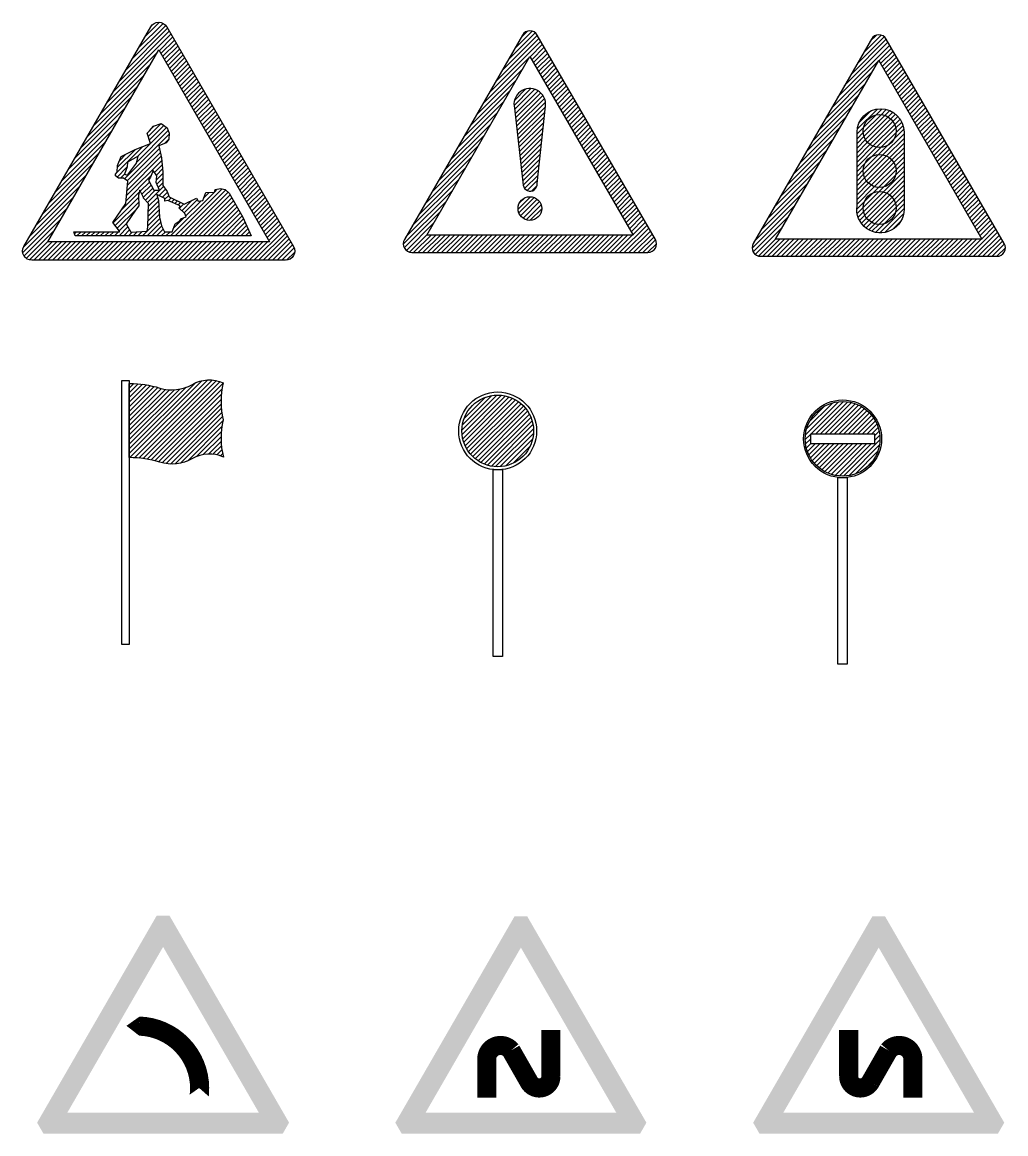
# Model space of a CAD drawing. Extents: x 1216 to 44401, y 2119 to 23617.
# Drawn here: x 7724 to 11438, y 13581 to 17780 of the extents above; entities that cross this region are included whole.
import ezdxf

# ---------------------------------------------------------------- set-up
doc = ezdxf.new("R2010")
doc.units = 0
doc.header["$LTSCALE"] = 10
doc.header["$MEASUREMENT"] = 0
doc.layers.get('0').update_dxf_attribs({"linetype": 'CONTINUOUS'})

# ---------------------------------------------------------------- blocks, each defined once
blk = doc.blocks.new('*X26')
at = {"color": 0, "linetype": 'CONTINUOUS'}
for p, q in [((-0.0831, 0.3942), (0.0358, 0.5131)), ((-0.0785, 0.4165), (0.0298, 0.5248)), ((-0.0399, 0.4904), (0.009, 0.5393)), ((-0.0356, 0.4771), (0.0195, 0.5321)), ((-0.0281, 0.5199), (-0.0168, 0.5313)), ((-0.129, 0.3306), (0.0395, 0.4991)), ((0.0223, 0.4643), (0.0373, 0.4792)), ((-0.1566, 0.3561), (-0.0596, 0.453)), ((-0.1554, 0.375), (-0.0881, 0.4422)), ((-0.1474, 0.4006), (-0.1241, 0.4239)), ((-0.1186, 0.3233), (0.0033, 0.4452)), ((-0.1178, 0.3064), (0.0064, 0.4307)), ((-0.1216, 0.2673), (0.0116, 0.4005)), ((-0.1197, 0.2869), (0.0095, 0.4161)), ((-0.0161, 0.3551), (0.0131, 0.3843)), ((-0.1574, 0.3376), (-0.12, 0.375)), ((-0.1443, 0.333), (-0.1286, 0.3487)), ((-0.1235, 0.2478), (-0.0294, 0.3418)), ((-0.0089, 0.327), (0.0156, 0.3515)), ((-0.0088, 0.3447), (0.0145, 0.3681)), ((-0.0694, 0.2841), (-0.035, 0.3186)), ((-0.0633, 0.2726), (-0.0288, 0.3071)), ((-0.0571, 0.2611), (-0.0225, 0.2957)), ((-0.0419, 0.241), (0.0187, 0.3015)), ((-0.0074, 0.3108), (0.0156, 0.3338)), ((-0.002, 0.2985), (0.0156, 0.3161)), ((-0.1718, 0.1641), (-0.0758, 0.2601)), ((-0.1416, 0.212), (-0.0733, 0.2803)), ((-0.0501, 0.2504), (-0.0128, 0.2877)), ((-0.0393, 0.2258), (-0.0039, 0.2612)), ((0.0021, 0.2673), (0.026, 0.2912)), ((0.0139, 0.2613), (0.0328, 0.2803)), ((0.0236, 0.2535), (0.0378, 0.2676)), ((0.0364, 0.2485), (0.0471, 0.2592)), ((0.0446, 0.1153), (0.2101, 0.2809)), ((0.0487, 0.2431), (0.059, 0.2534)), ((0.0623, 0.1153), (0.2397, 0.2927)), ((0.08, 0.1153), (0.2527, 0.2881)), ((0.0961, 0.2021), (0.1461, 0.2522)), ((0.0977, 0.1153), (0.2623, 0.28)), ((0.1153, 0.1153), (0.2702, 0.2702)), ((0.133, 0.1153), (0.2766, 0.2589)), ((0.1707, 0.2591), (0.1911, 0.2795)), ((0.2104, 0.2811), (0.221, 0.2917)), ((-0.1642, 0.154), (-0.0751, 0.2431)), ((-0.1565, 0.144), (-0.0862, 0.2143)), ((-0.0403, 0.1718), (0.0013, 0.2134)), ((-0.04, 0.1898), (0.0005, 0.2303)), ((-0.0397, 0.2078), (-0.0004, 0.2471)), ((0.061, 0.2377), (0.0709, 0.2477)), ((0.0733, 0.2324), (0.0828, 0.2419)), ((0.0775, 0.2189), (0.0947, 0.2362)), ((0.0868, 0.2105), (0.1266, 0.2504)), ((0.1027, 0.1911), (0.1598, 0.2482)), ((0.1507, 0.1153), (0.283, 0.2476)), ((0.1684, 0.1153), (0.2894, 0.2363)), ((0.1861, 0.1153), (0.2958, 0.2251)), ((0.2037, 0.1153), (0.3022, 0.2138)), ((-0.0614, 0.1153), (0.004, 0.1807)), ((-0.0406, 0.1538), (0.0022, 0.1966)), ((0.0561, 0.1444), (0.0966, 0.185)), ((0.2214, 0.1153), (0.3086, 0.2025)), ((0.2391, 0.1153), (0.315, 0.1912)), ((0.2568, 0.1153), (0.3208, 0.1794)), ((-0.3184, 0.1235), (-0.3107, 0.1312)), ((-0.3089, 0.1153), (-0.293, 0.1312)), ((-0.2912, 0.1153), (-0.2754, 0.1312)), ((-0.2736, 0.1153), (-0.2577, 0.1312)), ((-0.2559, 0.1153), (-0.24, 0.1312)), ((-0.2382, 0.1153), (-0.2223, 0.1312)), ((-0.2205, 0.1153), (-0.2047, 0.1312)), ((-0.2029, 0.1153), (-0.187, 0.1312)), ((-0.1852, 0.1153), (-0.1693, 0.1312)), ((-0.1675, 0.1153), (-0.1516, 0.1312)), ((-0.1498, 0.1153), (-0.1162, 0.1489)), ((-0.1489, 0.1339), (-0.1226, 0.1603)), ((-0.1321, 0.1153), (-0.1099, 0.1376)), ((-0.1145, 0.1153), (-0.1005, 0.1293)), ((-0.0968, 0.1153), (-0.0814, 0.1307)), ((-0.0791, 0.1153), (-0.0623, 0.1321)), ((-0.0438, 0.1153), (0.0075, 0.1666)), ((-0.0261, 0.1153), (0.0113, 0.1528)), ((-0.0084, 0.1153), (0.0172, 0.1409)), ((0.0093, 0.1153), (0.0251, 0.1312)), ((0.027, 0.1153), (0.0428, 0.1312)), ((0.2744, 0.1153), (0.3262, 0.1671)), ((0.2921, 0.1153), (0.3316, 0.1548)), ((0.3098, 0.1153), (0.3369, 0.1425)), ((0.3275, 0.1153), (0.3423, 0.1302)), ((0.3452, 0.1153), (0.3476, 0.1178))]:
    blk.add_line(p, q, dxfattribs=at)
blk = doc.blocks.new('*X27')
at = {"color": 0}
for p, q in [((-0.1484, 0.7001), (0.0398, 0.8883)), ((-0.1243, 0.7419), (0.0333, 0.8995)), ((-0.1001, 0.7838), (0.0264, 0.9103)), ((-0.076, 0.8256), (0.0166, 0.9182)), ((-0.0518, 0.8674), (0.003, 0.9223)), ((-0.1726, 0.6583), (0.0462, 0.8771)), ((0.0018, 0.815), (0.0527, 0.8659)), ((0.0083, 0.8038), (0.0592, 0.8547)), ((0.0148, 0.7926), (0.0657, 0.8435)), ((-0.1967, 0.6165), (-0.0068, 0.8064)), ((0.0212, 0.7814), (0.0721, 0.8323)), ((0.0277, 0.7702), (0.0786, 0.8211)), ((0.0342, 0.7589), (0.0851, 0.8098)), ((0.0406, 0.7477), (0.0915, 0.7986)), ((-0.2209, 0.5746), (-0.0309, 0.7646)), ((0.0471, 0.7365), (0.098, 0.7874)), ((0.0536, 0.7253), (0.1045, 0.7762)), ((0.06, 0.7141), (0.1109, 0.765)), ((-0.245, 0.5328), (-0.0551, 0.7228)), ((0.0665, 0.7029), (0.1174, 0.7538)), ((0.073, 0.6917), (0.1239, 0.7426)), ((0.0795, 0.6805), (0.1304, 0.7314)), ((0.0859, 0.6693), (0.1368, 0.7202)), ((-0.2692, 0.491), (-0.0792, 0.6809)), ((0.0924, 0.6581), (0.1433, 0.709)), ((0.0989, 0.6469), (0.1498, 0.6978)), ((0.1053, 0.6357), (0.1562, 0.6866)), ((0.1118, 0.6245), (0.1627, 0.6754)), ((-0.2933, 0.4492), (-0.1034, 0.6391)), ((0.1183, 0.6133), (0.1692, 0.6642)), ((0.1248, 0.602), (0.1756, 0.6529)), ((0.1312, 0.5908), (0.1821, 0.6417)), ((0.1377, 0.5796), (0.1886, 0.6305)), ((-0.3175, 0.4073), (-0.1275, 0.5973)), ((0.1442, 0.5684), (0.1951, 0.6193)), ((0.1506, 0.5572), (0.2015, 0.6081)), ((0.1571, 0.546), (0.208, 0.5969)), ((-0.3416, 0.3655), (-0.1517, 0.5555)), ((0.1636, 0.5348), (0.2145, 0.5857)), ((0.17, 0.5236), (0.2209, 0.5745)), ((0.1765, 0.5124), (0.2274, 0.5633)), ((0.183, 0.5012), (0.2339, 0.5521)), ((-0.3658, 0.3237), (-0.1758, 0.5136)), ((0.1895, 0.49), (0.2404, 0.5409)), ((0.1959, 0.4788), (0.2468, 0.5297)), ((0.2024, 0.4676), (0.2533, 0.5185)), ((0.2089, 0.4564), (0.2598, 0.5073)), ((-0.3899, 0.2819), (-0.1999, 0.4718)), ((0.2153, 0.4451), (0.2662, 0.496)), ((0.2218, 0.4339), (0.2727, 0.4848)), ((0.2283, 0.4227), (0.2792, 0.4736)), ((0.2347, 0.4115), (0.2856, 0.4624)), ((-0.414, 0.24), (-0.2241, 0.43)), ((0.2412, 0.4003), (0.2921, 0.4512)), ((0.2477, 0.3891), (0.2986, 0.44)), ((0.2542, 0.3779), (0.3051, 0.4288)), ((-0.4382, 0.1982), (-0.2482, 0.3882)), ((0.2606, 0.3667), (0.3115, 0.4176)), ((0.2671, 0.3555), (0.318, 0.4064)), ((0.2736, 0.3443), (0.3245, 0.3952)), ((0.28, 0.3331), (0.3309, 0.384)), ((-0.4623, 0.1564), (-0.2724, 0.3463)), ((0.2865, 0.3219), (0.3374, 0.3728)), ((0.293, 0.3107), (0.3439, 0.3616)), ((0.2995, 0.2995), (0.3504, 0.3504)), ((0.3059, 0.2882), (0.3568, 0.3391)), ((-0.4865, 0.1145), (-0.2965, 0.3045)), ((0.3124, 0.277), (0.3633, 0.3279)), ((0.3189, 0.2658), (0.3698, 0.3167)), ((0.3253, 0.2546), (0.3762, 0.3055)), ((0.3318, 0.2434), (0.3827, 0.2943)), ((-0.5104, 0.073), (-0.3207, 0.2627)), ((0.3383, 0.2322), (0.3892, 0.2831)), ((0.3447, 0.221), (0.3956, 0.2719)), ((0.3512, 0.2098), (0.4021, 0.2607)), ((-0.5133, 0.0523), (-0.3448, 0.2208)), ((0.3577, 0.1986), (0.4086, 0.2495)), ((0.3642, 0.1874), (0.4151, 0.2383)), ((0.3706, 0.1762), (0.4215, 0.2271)), ((0.3771, 0.165), (0.428, 0.2159)), ((-0.5085, 0.0395), (-0.369, 0.179)), ((0.3836, 0.1538), (0.4345, 0.2047)), ((0.39, 0.1426), (0.4409, 0.1935)), ((0.3965, 0.1313), (0.4474, 0.1822)), ((0.403, 0.1201), (0.4539, 0.171)), ((-0.5001, 0.0303), (-0.3931, 0.1372)), ((0.3591, 0.0232), (0.4733, 0.1374)), ((0.3767, 0.0232), (0.4798, 0.1262)), ((0.4095, 0.1089), (0.4603, 0.1598)), ((0.4159, 0.0977), (0.4668, 0.1486)), ((-0.4882, 0.0244), (-0.4173, 0.0954)), ((-0.4718, 0.0232), (-0.4023, 0.0927)), ((-0.4541, 0.0232), (-0.3846, 0.0927)), ((-0.4364, 0.0232), (-0.3669, 0.0927)), ((-0.4188, 0.0232), (-0.3492, 0.0927)), ((-0.4011, 0.0232), (-0.3316, 0.0927)), ((-0.3834, 0.0232), (-0.3139, 0.0927)), ((-0.3657, 0.0232), (-0.2962, 0.0927)), ((-0.3481, 0.0232), (-0.2785, 0.0927)), ((-0.3304, 0.0232), (-0.2609, 0.0927)), ((-0.3127, 0.0232), (-0.2432, 0.0927)), ((-0.295, 0.0232), (-0.2255, 0.0927)), ((-0.2773, 0.0232), (-0.2078, 0.0927)), ((-0.2597, 0.0232), (-0.1901, 0.0927)), ((-0.242, 0.0232), (-0.1725, 0.0927)), ((-0.2243, 0.0232), (-0.1548, 0.0927)), ((-0.2066, 0.0232), (-0.1371, 0.0927)), ((-0.189, 0.0232), (-0.1194, 0.0927)), ((-0.1713, 0.0232), (-0.1018, 0.0927)), ((-0.1536, 0.0232), (-0.0841, 0.0927)), ((-0.1359, 0.0232), (-0.0664, 0.0927)), ((-0.1182, 0.0232), (-0.0487, 0.0927)), ((-0.1006, 0.0232), (-0.031, 0.0927)), ((-0.0829, 0.0232), (-0.0134, 0.0927)), ((-0.0652, 0.0232), (0.0043, 0.0927)), ((-0.0475, 0.0232), (0.022, 0.0927)), ((-0.0299, 0.0232), (0.0397, 0.0927)), ((-0.0122, 0.0232), (0.0573, 0.0927)), ((0.0055, 0.0232), (0.075, 0.0927)), ((0.0232, 0.0232), (0.0927, 0.0927)), ((0.0409, 0.0232), (0.1104, 0.0927)), ((0.0585, 0.0232), (0.1281, 0.0927)), ((0.0762, 0.0232), (0.1457, 0.0927)), ((0.0939, 0.0232), (0.1634, 0.0927)), ((0.1116, 0.0232), (0.1811, 0.0927)), ((0.1292, 0.0232), (0.1988, 0.0927)), ((0.1469, 0.0232), (0.2164, 0.0927)), ((0.1646, 0.0232), (0.2341, 0.0927)), ((0.1823, 0.0232), (0.2518, 0.0927)), ((0.2, 0.0232), (0.2695, 0.0927)), ((0.2176, 0.0232), (0.2872, 0.0927)), ((0.2353, 0.0232), (0.3048, 0.0927)), ((0.253, 0.0232), (0.3225, 0.0927)), ((0.2707, 0.0232), (0.3402, 0.0927)), ((0.2883, 0.0232), (0.3579, 0.0927)), ((0.306, 0.0232), (0.3755, 0.0927)), ((0.3237, 0.0232), (0.3932, 0.0927)), ((0.3414, 0.0232), (0.4109, 0.0927)), ((0.3944, 0.0232), (0.4862, 0.115)), ((0.4121, 0.0232), (0.4927, 0.1038)), ((0.4298, 0.0232), (0.4992, 0.0926)), ((0.4474, 0.0232), (0.5056, 0.0814)), ((0.4651, 0.0232), (0.5117, 0.0698)), ((0.483, 0.0234), (0.5136, 0.0539))]:
    blk.add_line(p, q, dxfattribs=at)
blk = doc.blocks.new('21')
at = {"color": 1}
blk.add_lwpolyline([(111.0394, 198.7532), (111.5184, 199.5829, -0.57735), (111.5786, 199.5829), (112.0577, 198.7532, -0.57735), (112.0276, 198.701), (111.0695, 198.701, -0.57735)], format="xyb", close=True, dxfattribs=at)
blk.add_lwpolyline([(111.1297, 198.7705), (111.5485, 199.496), (111.9673, 198.7705)], close=True, dxfattribs=at)
at = {"color": 7, "linetype": 'CONTINUOUS'}
for points in [[(111.5172, 199.1416), (111.5046, 199.1809), (111.5142, 199.19), (111.5287, 199.2081), (111.5577, 199.2172), (111.5577, 199.2172), (111.5802, 199.2013), (111.5802, 199.2013), (111.5883, 199.1809), (111.5866, 199.1582), (111.577, 199.1446), (111.5496, 199.1333), (111.5593, 199.088), (111.5641, 199.0335), (111.5641, 198.9836), (111.5802, 198.961), (111.5883, 198.9406), (111.6446, 198.9134), (111.6913, 198.936), (111.6977, 198.9247), (111.7154, 198.927), (111.7267, 198.9564), (111.7588, 198.9587), (111.7621, 198.9678), (111.7814, 198.9723), (111.7991, 198.9678), (111.8152, 198.9542), (111.8667, 198.8635), (111.8667, 198.8635), (111.8972, 198.7932), (111.2326, 198.7932), (111.2326, 198.7932), (111.2278, 198.809), (111.4, 198.809), (111.4, 198.8113), (111.3758, 198.8431), (111.4241, 198.9156), (111.4322, 198.9995), (111.4161, 199.0109), (111.3968, 199.0109), (111.3855, 199.0199), (111.3855, 199.0267), (111.3919, 199.0335), (111.3935, 199.0585), (111.4064, 199.0925), (111.4595, 199.1197)], [(111.4708, 199.0948), (111.4305, 199.0721), (111.4289, 199.0539), (111.4289, 199.0539), (111.4193, 199.0267), (111.4305, 199.0222), (111.4643, 199.0675)], [(111.5271, 199.0403), (111.5174, 199.0154), (111.5094, 199.0041), (111.5303, 198.9655), (111.5512, 198.9655), (111.5384, 198.995), (111.5416, 199.0199)], [(111.4772, 198.9655), (111.4724, 198.9474), (111.474, 198.9065), (111.4611, 198.8907), (111.4257, 198.8385), (111.4434, 198.8068), (111.5046, 198.8113), (111.5078, 198.8272), (111.5094, 198.9156), (111.4917, 198.936), (111.4917, 198.9383)], [(111.5416, 198.9496), (111.548, 198.927), (111.5512, 198.8635), (111.5593, 198.8317), (111.5706, 198.809), (111.5995, 198.809), (111.6108, 198.8385), (111.6285, 198.8499), (111.6349, 198.8589), (111.6526, 198.8657), (111.6478, 198.8771), (111.6253, 198.8975), (111.6301, 198.9065), (111.5834, 198.927), (111.5722, 198.9247), (111.5722, 198.9338), (111.5641, 198.9383)]]:
    blk.add_lwpolyline(points, close=True, dxfattribs=at)
at = {"color": 1}
blk.add_blockref('*X27', (111.5485, 198.6778), dxfattribs=at)
at = {"color": 7, "linetype": 'CONTINUOUS'}
blk.add_blockref('*X26', (111.5485, 198.6778), dxfattribs=at)
blk = doc.blocks.new('*X28')
at = {"color": 0, "linetype": 'CONTINUOUS'}
for p, q in [((-0.1059, 0.7073), (0.0284, 0.8416)), ((-0.0818, 0.7491), (0.0204, 0.8512)), ((-0.0576, 0.7909), (0.0087, 0.8572)), ((-0.0335, 0.8327), (-0.0091, 0.8571)), ((-0.1542, 0.6236), (0.0413, 0.8191)), ((-0.1301, 0.6654), (0.0348, 0.8303)), ((0.0004, 0.7606), (0.0478, 0.8079)), ((-0.1784, 0.5818), (-0.0016, 0.7585)), ((0.0069, 0.7494), (0.0543, 0.7967)), ((0.0134, 0.7382), (0.0607, 0.7855)), ((0.0198, 0.7269), (0.0672, 0.7743)), ((0.0263, 0.7157), (0.0737, 0.7631)), ((-0.2025, 0.54), (-0.0257, 0.7167)), ((0.0328, 0.7045), (0.0801, 0.7519)), ((0.0393, 0.6933), (0.0866, 0.7407)), ((0.0457, 0.6821), (0.0931, 0.7295)), ((0.0522, 0.6709), (0.0996, 0.7183)), ((-0.2267, 0.4981), (-0.0499, 0.6749)), ((0.0587, 0.6597), (0.106, 0.7071)), ((0.0651, 0.6485), (0.1125, 0.6959)), ((0.0716, 0.6373), (0.119, 0.6847)), ((0.0781, 0.6261), (0.1254, 0.6734)), ((-0.2508, 0.4563), (-0.074, 0.6331)), ((0.0845, 0.6149), (0.1319, 0.6622)), ((0.091, 0.6037), (0.1384, 0.651)), ((0.0975, 0.5925), (0.1448, 0.6398)), ((-0.2749, 0.4145), (-0.0982, 0.5912)), ((0.104, 0.5813), (0.1513, 0.6286)), ((0.1104, 0.57), (0.1578, 0.6174)), ((0.1169, 0.5588), (0.1643, 0.6062)), ((0.1234, 0.5476), (0.1707, 0.595)), ((-0.2991, 0.3727), (-0.1223, 0.5494)), ((0.1298, 0.5364), (0.1772, 0.5838)), ((0.1363, 0.5252), (0.1837, 0.5726)), ((0.1428, 0.514), (0.1901, 0.5614)), ((0.1492, 0.5028), (0.1966, 0.5502)), ((-0.3232, 0.3308), (-0.1465, 0.5076)), ((0.1557, 0.4916), (0.2031, 0.539)), ((0.1622, 0.4804), (0.2096, 0.5278)), ((0.1687, 0.4692), (0.216, 0.5165)), ((0.1751, 0.458), (0.2225, 0.5053)), ((-0.3474, 0.289), (-0.1706, 0.4658)), ((0.1816, 0.4468), (0.229, 0.4941)), ((0.1881, 0.4356), (0.2354, 0.4829)), ((0.1945, 0.4244), (0.2419, 0.4717)), ((-0.3715, 0.2472), (-0.1948, 0.4239)), ((0.201, 0.4131), (0.2484, 0.4605)), ((0.2075, 0.4019), (0.2548, 0.4493)), ((0.214, 0.3907), (0.2613, 0.4381)), ((0.2204, 0.3795), (0.2678, 0.4269)), ((-0.3957, 0.2054), (-0.2189, 0.3821)), ((0.2269, 0.3683), (0.2743, 0.4157)), ((0.2334, 0.3571), (0.2807, 0.4045)), ((0.2398, 0.3459), (0.2872, 0.3933)), ((0.2463, 0.3347), (0.2937, 0.3821)), ((-0.4198, 0.1635), (-0.2431, 0.3403)), ((0.2528, 0.3235), (0.3001, 0.3708)), ((0.2592, 0.3123), (0.3066, 0.3596)), ((0.2657, 0.3011), (0.3131, 0.3484)), ((0.2722, 0.2899), (0.3196, 0.3372)), ((-0.444, 0.1217), (-0.2672, 0.2985)), ((0.2787, 0.2787), (0.326, 0.326)), ((0.2851, 0.2675), (0.3325, 0.3148)), ((0.2916, 0.2562), (0.339, 0.3036)), ((-0.4681, 0.0799), (-0.2914, 0.2566)), ((0.2981, 0.245), (0.3454, 0.2924)), ((0.3045, 0.2338), (0.3519, 0.2812)), ((0.311, 0.2226), (0.3584, 0.27)), ((0.3175, 0.2114), (0.3648, 0.2588)), ((-0.4781, 0.0522), (-0.3155, 0.2148)), ((0.324, 0.2002), (0.3713, 0.2476)), ((0.3304, 0.189), (0.3778, 0.2364)), ((0.3369, 0.1778), (0.3843, 0.2252)), ((0.3434, 0.1666), (0.3907, 0.2139)), ((-0.4743, 0.0384), (-0.3397, 0.173)), ((0.3498, 0.1554), (0.3972, 0.2027)), ((0.3563, 0.1442), (0.4037, 0.1915)), ((0.3628, 0.133), (0.4101, 0.1803)), ((0.3692, 0.1218), (0.4166, 0.1691)), ((-0.4662, 0.0288), (-0.3638, 0.1312)), ((0.3757, 0.1106), (0.4231, 0.1579)), ((0.3822, 0.0993), (0.4295, 0.1467)), ((0.3887, 0.0881), (0.436, 0.1355)), ((-0.4546, 0.0227), (-0.388, 0.0893)), ((-0.4381, 0.0216), (-0.3734, 0.0863)), ((-0.4204, 0.0216), (-0.3557, 0.0863)), ((-0.4027, 0.0216), (-0.338, 0.0863)), ((-0.385, 0.0216), (-0.3203, 0.0863)), ((-0.3673, 0.0216), (-0.3026, 0.0863)), ((-0.3497, 0.0216), (-0.285, 0.0863)), ((-0.332, 0.0216), (-0.2673, 0.0863)), ((-0.3143, 0.0216), (-0.2496, 0.0863)), ((-0.2966, 0.0216), (-0.2319, 0.0863)), ((-0.279, 0.0216), (-0.2143, 0.0863)), ((-0.2613, 0.0216), (-0.1966, 0.0863)), ((-0.2436, 0.0216), (-0.1789, 0.0863)), ((-0.2259, 0.0216), (-0.1612, 0.0863)), ((-0.2082, 0.0216), (-0.1435, 0.0863)), ((-0.1906, 0.0216), (-0.1259, 0.0863)), ((-0.1729, 0.0216), (-0.1082, 0.0863)), ((-0.1552, 0.0216), (-0.0905, 0.0863)), ((-0.1375, 0.0216), (-0.0728, 0.0863)), ((-0.1199, 0.0216), (-0.0552, 0.0863)), ((-0.1022, 0.0216), (-0.0375, 0.0863)), ((-0.0845, 0.0216), (-0.0198, 0.0863)), ((-0.0668, 0.0216), (-0.0021, 0.0863)), ((-0.0491, 0.0216), (0.0156, 0.0863)), ((-0.0315, 0.0216), (0.0332, 0.0863)), ((-0.0138, 0.0216), (0.0509, 0.0863)), ((0.0039, 0.0216), (0.0686, 0.0863)), ((0.0216, 0.0216), (0.0863, 0.0863)), ((0.0392, 0.0216), (0.1039, 0.0863)), ((0.0569, 0.0216), (0.1216, 0.0863)), ((0.0746, 0.0216), (0.1393, 0.0863)), ((0.0923, 0.0216), (0.157, 0.0863)), ((0.11, 0.0216), (0.1747, 0.0863)), ((0.1276, 0.0216), (0.1923, 0.0863)), ((0.1453, 0.0216), (0.21, 0.0863)), ((0.163, 0.0216), (0.2277, 0.0863)), ((0.1807, 0.0216), (0.2454, 0.0863)), ((0.1983, 0.0216), (0.263, 0.0863)), ((0.216, 0.0216), (0.2807, 0.0863)), ((0.2337, 0.0216), (0.2984, 0.0863)), ((0.2514, 0.0216), (0.3161, 0.0863)), ((0.2691, 0.0216), (0.3338, 0.0863)), ((0.2867, 0.0216), (0.3514, 0.0863)), ((0.3044, 0.0216), (0.3691, 0.0863)), ((0.3221, 0.0216), (0.3868, 0.0863)), ((0.3398, 0.0216), (0.4425, 0.1243)), ((0.3574, 0.0216), (0.449, 0.1131)), ((0.3751, 0.0216), (0.4554, 0.1019)), ((0.3928, 0.0216), (0.4619, 0.0907)), ((0.4105, 0.0216), (0.4684, 0.0795)), ((0.4282, 0.0216), (0.4748, 0.0682)), ((0.4458, 0.0216), (0.4782, 0.0539))]:
    blk.add_line(p, q, dxfattribs=at)
blk = doc.blocks.new('*X29')
at = {"color": 0, "linetype": 'CONTINUOUS'}
for p, q in [((-0.06, 0.5764), (0.0041, 0.6405)), ((-0.0582, 0.5958), (-0.0154, 0.6387)), ((-0.0577, 0.561), (0.0188, 0.6375)), ((-0.0559, 0.5451), (0.0308, 0.6319)), ((-0.0541, 0.5293), (0.0408, 0.6242)), ((-0.0523, 0.5134), (0.049, 0.6147)), ((-0.0504, 0.4976), (0.0552, 0.6032)), ((-0.0486, 0.4817), (0.0589, 0.5892)), ((-0.0468, 0.4658), (0.0589, 0.5715)), ((-0.045, 0.45), (0.0567, 0.5517)), ((-0.0432, 0.4341), (0.0545, 0.5318)), ((-0.0413, 0.4183), (0.0523, 0.512)), ((-0.0395, 0.4024), (0.0502, 0.4921)), ((-0.0377, 0.3866), (0.048, 0.4722)), ((-0.0359, 0.3707), (0.0458, 0.4524)), ((-0.0341, 0.3548), (0.0436, 0.4325)), ((-0.0322, 0.339), (0.0415, 0.4127)), ((-0.0304, 0.3231), (0.0393, 0.3928)), ((-0.0286, 0.3073), (0.0371, 0.373)), ((-0.0268, 0.2914), (0.0349, 0.3531)), ((-0.025, 0.2756), (0.0327, 0.3333)), ((-0.0198, 0.263), (0.0306, 0.3134)), ((-0.01, 0.2552), (0.0284, 0.2936)), ((0.0056, 0.2531), (0.0269, 0.2744))]:
    blk.add_line(p, q, dxfattribs=at)
blk = doc.blocks.new('*X30')
at = {"color": 0, "linetype": 'CONTINUOUS'}
for p, q in [((-0.0446, 0.1852), (0.002, 0.2318)), ((-0.0415, 0.1706), (0.0165, 0.2286)), ((-0.0395, 0.208), (-0.0208, 0.2267)), ((-0.035, 0.1594), (0.0277, 0.2222)), ((-0.0259, 0.1508), (0.0363, 0.2131)), ((-0.0143, 0.1448), (0.0423, 0.2014)), ((0.0011, 0.1425), (0.0446, 0.1861))]:
    blk.add_line(p, q, dxfattribs=at)
blk = doc.blocks.new('22')
at = {"color": 1, "linetype": 'CONTINUOUS'}
blk.add_lwpolyline([(112.5044, 198.7309), (113.3962, 198.7309, 0.57735), (113.4242, 198.7793), (112.9782, 199.5517, 0.57735), (112.9224, 199.5517), (112.4764, 198.7793, 0.57735)], format="xyb", close=True, dxfattribs=at)
blk.add_lwpolyline([(112.9503, 199.4707), (113.34, 198.7956), (112.5606, 198.7956)], close=True, dxfattribs=at)
at = {"linetype": 'CONTINUOUS'}
blk.add_lwpolyline([(112.9774, 198.9914), (113.0095, 199.2836, 1.198044), (112.892, 199.2753), (112.9253, 198.9853, 1.001834), (112.9774, 198.9914, -2.862588)], format="xyb", dxfattribs=at)
blk.add_circle((112.9503, 198.8965), 0.0447, dxfattribs=at)
at = {"color": 1, "linetype": 'CONTINUOUS'}
blk.add_blockref('*X28', (112.9503, 198.7094), dxfattribs=at)
at = {"linetype": 'CONTINUOUS'}
for name in ['*X29', '*X30']:
    blk.add_blockref(name, (112.9503, 198.7094), dxfattribs=at)
blk = doc.blocks.new('*X31')
at = {"color": 0, "linetype": 'CONTINUOUS'}
for p, q in [((-0.0812, 0.5022), (-0.0053, 0.578)), ((-0.0739, 0.5272), (-0.0303, 0.5707)), ((-0.0105, 0.5552), (0.013, 0.5787)), ((0.0086, 0.5566), (0.0283, 0.5763)), ((0.0232, 0.5535), (0.0415, 0.5719)), ((0.0353, 0.548), (0.0532, 0.5659)), ((0.0455, 0.5404), (0.0635, 0.5585)), ((0.0538, 0.5311), (0.0726, 0.5499)), ((-0.082, 0.4837), (-0.0574, 0.5083)), ((0.0603, 0.5199), (0.0804, 0.54)), ((0.0645, 0.5065), (0.0868, 0.5288)), ((0.0655, 0.4898), (0.0918, 0.5161)), ((-0.082, 0.466), (-0.0587, 0.4893)), ((-0.082, 0.4483), (-0.0557, 0.4746)), ((-0.082, 0.4306), (-0.0501, 0.4625)), ((0.016, 0.405), (0.0957, 0.4847)), ((0.0294, 0.4006), (0.0957, 0.467)), ((0.0582, 0.4648), (0.095, 0.5016)), ((-0.082, 0.413), (-0.0426, 0.4524)), ((-0.082, 0.3953), (-0.0333, 0.444)), ((-0.082, 0.3776), (-0.0221, 0.4376)), ((-0.082, 0.3599), (-0.0086, 0.4333)), ((-0.0247, 0.3996), (0.0081, 0.4323)), ((-0.0004, 0.4061), (0.0331, 0.4397)), ((0.0405, 0.394), (0.0957, 0.4493)), ((0.0497, 0.3856), (0.0957, 0.4316)), ((0.0572, 0.3754), (0.0957, 0.4139)), ((0.0627, 0.3632), (0.0957, 0.3963)), ((0.0655, 0.3484), (0.0957, 0.3786)), ((-0.082, 0.3423), (-0.0523, 0.372)), ((-0.082, 0.3246), (-0.0588, 0.3478)), ((0.0175, 0.265), (0.0957, 0.3432)), ((0.0639, 0.3291), (0.0957, 0.3609)), ((-0.082, 0.3069), (-0.0576, 0.3313)), ((-0.082, 0.2892), (-0.0533, 0.318)), ((-0.082, 0.2715), (-0.0467, 0.3069)), ((-0.082, 0.2539), (-0.0383, 0.2976)), ((0.0306, 0.2604), (0.0957, 0.3256)), ((0.0415, 0.2536), (0.0957, 0.3079)), ((-0.082, 0.2362), (-0.0281, 0.2901)), ((-0.082, 0.2185), (-0.0159, 0.2847)), ((-0.0214, 0.2615), (-0.0011, 0.2818)), ((0.0014, 0.2666), (0.0182, 0.2834)), ((0.0506, 0.245), (0.0957, 0.2902)), ((0.0578, 0.2346), (0.0957, 0.2725)), ((0.0631, 0.2222), (0.0957, 0.2548)), ((-0.083, 0.1999), (-0.0538, 0.229)), ((0.0633, 0.187), (0.0957, 0.2195)), ((0.0656, 0.2071), (0.0957, 0.2372)), ((-0.0816, 0.1836), (-0.0589, 0.2063)), ((-0.0779, 0.1696), (-0.0573, 0.1902)), ((-0.0724, 0.1574), (-0.0527, 0.1771)), ((0.0041, 0.1101), (0.0957, 0.2018)), ((0.0233, 0.1117), (0.0941, 0.1825)), ((-0.0656, 0.1465), (-0.0459, 0.1662)), ((-0.0575, 0.137), (-0.0373, 0.1571)), ((-0.0481, 0.1287), (-0.0269, 0.1498)), ((-0.0375, 0.1216), (-0.0145, 0.1446)), ((-0.0255, 0.116), (0.0006, 0.142)), ((-0.0118, 0.112), (0.0207, 0.1444)), ((0.0518, 0.1225), (0.0833, 0.1541))]:
    blk.add_line(p, q, dxfattribs=at)
blk = doc.blocks.new('*X32')
at = {"color": 0, "linetype": 'CONTINUOUS'}
for p, q in [((-0.0587, 0.4893), (0.0086, 0.5566)), ((-0.0574, 0.5083), (-0.0105, 0.5552)), ((-0.0557, 0.4746), (0.0232, 0.5535)), ((-0.0501, 0.4625), (0.0353, 0.548)), ((-0.0426, 0.4524), (0.0455, 0.5404)), ((-0.0333, 0.444), (0.0538, 0.5311)), ((-0.0221, 0.4376), (0.0603, 0.5199)), ((-0.0086, 0.4333), (0.0645, 0.5065)), ((0.0081, 0.4323), (0.0655, 0.4898)), ((0.0331, 0.4397), (0.0582, 0.4648))]:
    blk.add_line(p, q, dxfattribs=at)
blk = doc.blocks.new('*X33')
at = {"color": 0, "linetype": 'CONTINUOUS'}
for p, q in [((-0.0588, 0.3478), (-0.0004, 0.4061)), ((-0.0576, 0.3313), (0.016, 0.405)), ((-0.0533, 0.318), (0.0294, 0.4006)), ((-0.0523, 0.372), (-0.0247, 0.3996)), ((-0.0467, 0.3069), (0.0405, 0.394)), ((-0.0383, 0.2976), (0.0497, 0.3856)), ((-0.0281, 0.2901), (0.0572, 0.3754)), ((-0.0159, 0.2847), (0.0627, 0.3632)), ((-0.0011, 0.2818), (0.0655, 0.3484)), ((0.0182, 0.2834), (0.0639, 0.3291))]:
    blk.add_line(p, q, dxfattribs=at)
blk = doc.blocks.new('*X34')
at = {"color": 0, "linetype": 'CONTINUOUS'}
for p, q in [((-0.0589, 0.2063), (0.0014, 0.2666)), ((-0.0573, 0.1902), (0.0175, 0.265)), ((-0.0538, 0.229), (-0.0214, 0.2615)), ((-0.0527, 0.1771), (0.0306, 0.2604)), ((-0.0459, 0.1662), (0.0415, 0.2536)), ((-0.0373, 0.1571), (0.0506, 0.245)), ((-0.0269, 0.1498), (0.0578, 0.2346)), ((-0.0145, 0.1446), (0.0631, 0.2222)), ((0.0006, 0.142), (0.0656, 0.2071)), ((0.0207, 0.1444), (0.0633, 0.187))]:
    blk.add_line(p, q, dxfattribs=at)
blk = doc.blocks.new('*X35')
at = {"color": 0, "linetype": 'CONTINUOUS'}
for p, q in [((-0.1059, 0.7073), (0.0284, 0.8416)), ((-0.0818, 0.7491), (0.0204, 0.8512)), ((-0.0576, 0.7909), (0.0087, 0.8572)), ((-0.0335, 0.8327), (-0.0091, 0.8571)), ((-0.1542, 0.6236), (0.0413, 0.8191)), ((-0.1301, 0.6654), (0.0348, 0.8303)), ((0.0004, 0.7606), (0.0478, 0.8079)), ((-0.1784, 0.5818), (-0.0016, 0.7585)), ((0.0069, 0.7494), (0.0543, 0.7967)), ((0.0134, 0.7382), (0.0607, 0.7855)), ((0.0198, 0.7269), (0.0672, 0.7743)), ((0.0263, 0.7157), (0.0737, 0.7631)), ((-0.2025, 0.54), (-0.0257, 0.7167)), ((0.0328, 0.7045), (0.0801, 0.7519)), ((0.0393, 0.6933), (0.0866, 0.7407)), ((0.0457, 0.6821), (0.0931, 0.7295)), ((0.0522, 0.6709), (0.0996, 0.7183)), ((-0.2267, 0.4981), (-0.0499, 0.6749)), ((0.0587, 0.6597), (0.106, 0.7071)), ((0.0651, 0.6485), (0.1125, 0.6959)), ((0.0716, 0.6373), (0.119, 0.6847)), ((0.0781, 0.6261), (0.1254, 0.6734)), ((-0.2508, 0.4563), (-0.074, 0.6331)), ((0.0845, 0.6149), (0.1319, 0.6622)), ((0.091, 0.6037), (0.1384, 0.651)), ((0.0975, 0.5925), (0.1448, 0.6398)), ((-0.2749, 0.4145), (-0.0982, 0.5912)), ((0.104, 0.5813), (0.1513, 0.6286)), ((0.1104, 0.57), (0.1578, 0.6174)), ((0.1169, 0.5588), (0.1643, 0.6062)), ((0.1234, 0.5476), (0.1707, 0.595)), ((-0.2991, 0.3727), (-0.1223, 0.5494)), ((0.1298, 0.5364), (0.1772, 0.5838)), ((0.1363, 0.5252), (0.1837, 0.5726)), ((0.1428, 0.514), (0.1901, 0.5614)), ((0.1492, 0.5028), (0.1966, 0.5502)), ((-0.3232, 0.3308), (-0.1465, 0.5076)), ((0.1557, 0.4916), (0.2031, 0.539)), ((0.1622, 0.4804), (0.2096, 0.5278)), ((0.1687, 0.4692), (0.216, 0.5165)), ((0.1751, 0.458), (0.2225, 0.5053)), ((-0.3474, 0.289), (-0.1706, 0.4658)), ((0.1816, 0.4468), (0.229, 0.4941)), ((0.1881, 0.4356), (0.2354, 0.4829)), ((0.1945, 0.4244), (0.2419, 0.4717)), ((-0.3715, 0.2472), (-0.1948, 0.4239)), ((0.201, 0.4131), (0.2484, 0.4605)), ((0.2075, 0.4019), (0.2548, 0.4493)), ((0.214, 0.3907), (0.2613, 0.4381)), ((0.2204, 0.3795), (0.2678, 0.4269)), ((-0.3957, 0.2054), (-0.2189, 0.3821)), ((0.2269, 0.3683), (0.2743, 0.4157)), ((0.2334, 0.3571), (0.2807, 0.4045)), ((0.2398, 0.3459), (0.2872, 0.3933)), ((0.2463, 0.3347), (0.2937, 0.3821)), ((-0.4198, 0.1635), (-0.2431, 0.3403)), ((0.2528, 0.3235), (0.3001, 0.3708)), ((0.2592, 0.3123), (0.3066, 0.3596)), ((0.2657, 0.3011), (0.3131, 0.3484)), ((0.2722, 0.2899), (0.3196, 0.3372)), ((-0.444, 0.1217), (-0.2672, 0.2985)), ((0.2787, 0.2787), (0.326, 0.326)), ((0.2851, 0.2675), (0.3325, 0.3148)), ((0.2916, 0.2562), (0.339, 0.3036)), ((-0.4681, 0.0799), (-0.2914, 0.2566)), ((0.2981, 0.245), (0.3454, 0.2924)), ((0.3045, 0.2338), (0.3519, 0.2812)), ((0.311, 0.2226), (0.3584, 0.27)), ((0.3175, 0.2114), (0.3648, 0.2588)), ((-0.4781, 0.0522), (-0.3155, 0.2148)), ((0.324, 0.2002), (0.3713, 0.2476)), ((0.3304, 0.189), (0.3778, 0.2364)), ((0.3369, 0.1778), (0.3843, 0.2252)), ((0.3434, 0.1666), (0.3907, 0.2139)), ((-0.4743, 0.0384), (-0.3397, 0.173)), ((0.3498, 0.1554), (0.3972, 0.2027)), ((0.3563, 0.1442), (0.4037, 0.1915)), ((0.3628, 0.133), (0.4101, 0.1803)), ((0.3692, 0.1218), (0.4166, 0.1691)), ((-0.4662, 0.0288), (-0.3638, 0.1312)), ((0.3757, 0.1106), (0.4231, 0.1579)), ((0.3822, 0.0993), (0.4295, 0.1467)), ((0.3887, 0.0881), (0.436, 0.1355)), ((-0.4546, 0.0227), (-0.388, 0.0893)), ((-0.4381, 0.0216), (-0.3734, 0.0863)), ((-0.4204, 0.0216), (-0.3557, 0.0863)), ((-0.4027, 0.0216), (-0.338, 0.0863)), ((-0.385, 0.0216), (-0.3203, 0.0863)), ((-0.3673, 0.0216), (-0.3026, 0.0863)), ((-0.3497, 0.0216), (-0.285, 0.0863)), ((-0.332, 0.0216), (-0.2673, 0.0863)), ((-0.3143, 0.0216), (-0.2496, 0.0863)), ((-0.2966, 0.0216), (-0.2319, 0.0863)), ((-0.279, 0.0216), (-0.2143, 0.0863)), ((-0.2613, 0.0216), (-0.1966, 0.0863)), ((-0.2436, 0.0216), (-0.1789, 0.0863)), ((-0.2259, 0.0216), (-0.1612, 0.0863)), ((-0.2082, 0.0216), (-0.1435, 0.0863)), ((-0.1906, 0.0216), (-0.1259, 0.0863)), ((-0.1729, 0.0216), (-0.1082, 0.0863)), ((-0.1552, 0.0216), (-0.0905, 0.0863)), ((-0.1375, 0.0216), (-0.0728, 0.0863)), ((-0.1199, 0.0216), (-0.0552, 0.0863)), ((-0.1022, 0.0216), (-0.0375, 0.0863)), ((-0.0845, 0.0216), (-0.0198, 0.0863)), ((-0.0668, 0.0216), (-0.0021, 0.0863)), ((-0.0491, 0.0216), (0.0156, 0.0863)), ((-0.0315, 0.0216), (0.0332, 0.0863)), ((-0.0138, 0.0216), (0.0509, 0.0863)), ((0.0039, 0.0216), (0.0686, 0.0863)), ((0.0216, 0.0216), (0.0863, 0.0863)), ((0.0392, 0.0216), (0.1039, 0.0863)), ((0.0569, 0.0216), (0.1216, 0.0863)), ((0.0746, 0.0216), (0.1393, 0.0863)), ((0.0923, 0.0216), (0.157, 0.0863)), ((0.11, 0.0216), (0.1747, 0.0863)), ((0.1276, 0.0216), (0.1923, 0.0863)), ((0.1453, 0.0216), (0.21, 0.0863)), ((0.163, 0.0216), (0.2277, 0.0863)), ((0.1807, 0.0216), (0.2454, 0.0863)), ((0.1983, 0.0216), (0.263, 0.0863)), ((0.216, 0.0216), (0.2807, 0.0863)), ((0.2337, 0.0216), (0.2984, 0.0863)), ((0.2514, 0.0216), (0.3161, 0.0863)), ((0.2691, 0.0216), (0.3338, 0.0863)), ((0.2867, 0.0216), (0.3514, 0.0863)), ((0.3044, 0.0216), (0.3691, 0.0863)), ((0.3221, 0.0216), (0.3868, 0.0863)), ((0.3398, 0.0216), (0.4425, 0.1243)), ((0.3574, 0.0216), (0.449, 0.1131)), ((0.3751, 0.0216), (0.4554, 0.1019)), ((0.3928, 0.0216), (0.4619, 0.0907)), ((0.4105, 0.0216), (0.4684, 0.0795)), ((0.4282, 0.0216), (0.4748, 0.0682)), ((0.4458, 0.0216), (0.4782, 0.0539))]:
    blk.add_line(p, q, dxfattribs=at)
blk = doc.blocks.new('23')
at = {"color": 1, "linetype": 'CONTINUOUS'}
blk.add_lwpolyline([(113.8218, 198.716), (114.7137, 198.716, 0.57735), (114.7416, 198.7644), (114.2957, 199.5367, 0.57735), (114.2398, 199.5367), (113.7939, 198.7644, 0.57735)], format="xyb", close=True, dxfattribs=at)
blk.add_lwpolyline([(114.2677, 199.4557), (114.6575, 198.7807), (113.878, 198.7807)], close=True, dxfattribs=at)
at = {"linetype": 'CONTINUOUS'}
blk.add_lwpolyline([(114.1857, 198.907), (114.1857, 199.1844, -1), (114.3635, 199.1844), (114.3635, 198.8939, -1.076663), (114.1857, 198.907, -0.862313)], format="xyb", dxfattribs=at)
at = {"color": 1, "linetype": 'CONTINUOUS'}
blk.add_circle((114.2711, 199.1889), 0.0623, dxfattribs=at)
at = {"linetype": 'CONTINUOUS'}
for centre in [(114.2711, 199.0383), (114.2711, 198.8987)]:
    blk.add_circle(centre, 0.0623, dxfattribs=at)
at = {"color": 1, "linetype": 'CONTINUOUS'}
for name in ['*X35', '*X32']:
    blk.add_blockref(name, (114.2677, 198.6944), dxfattribs=at)
at = {"linetype": 'CONTINUOUS'}
blk.add_blockref('*X31', (114.2677, 198.6944), dxfattribs=at)
at = {"color": 40, "linetype": 'CONTINUOUS'}
blk.add_blockref('*X33', (114.2677, 198.6944), dxfattribs=at)
at = {"color": 91, "linetype": 'CONTINUOUS'}
blk.add_blockref('*X34', (114.2677, 198.6944), dxfattribs=at)
blk = doc.blocks.new('*X63')
at = {"color": 0, "linetype": 'CONTINUOUS'}
for p, q in [((0.0142, 0.7213), (0.2899, 0.997)), ((0.0142, 0.739), (0.2636, 0.9884)), ((0.0142, 0.9688), (0.0313, 0.9859)), ((0.0142, 0.9511), (0.0479, 0.9848)), ((0.0142, 0.9334), (0.0639, 0.9831)), ((0.0142, 0.9157), (0.0792, 0.9808)), ((0.0142, 0.8981), (0.0941, 0.978)), ((0.0142, 0.8804), (0.1084, 0.9746)), ((0.0142, 0.7566), (0.2292, 0.9717)), ((0.0142, 0.8627), (0.1223, 0.9709)), ((0.0142, 0.845), (0.136, 0.9669)), ((0.0168, 0.7062), (0.3102, 0.9996)), ((0.0339, 0.7057), (0.3276, 0.9993)), ((0.0504, 0.7045), (0.343, 0.997)), ((0.0663, 0.7027), (0.3569, 0.9933)), ((0.0816, 0.7003), (0.3684, 0.9871)), ((0.0142, 0.7743), (0.2046, 0.9647)), ((0.0142, 0.8274), (0.1506, 0.9638)), ((0.0142, 0.792), (0.1843, 0.9621)), ((0.0142, 0.8097), (0.1666, 0.9621)), ((0.0963, 0.6974), (0.3641, 0.9651)), ((0.1106, 0.694), (0.3616, 0.945)), ((0.1245, 0.6901), (0.3606, 0.9262)), ((0.1382, 0.6862), (0.3606, 0.9086)), ((0.153, 0.6833), (0.3617, 0.892)), ((0.1692, 0.6819), (0.3635, 0.8761)), ((0.1873, 0.6822), (0.3661, 0.861)), ((0.208, 0.6853), (0.368, 0.8453)), ((0.2337, 0.6933), (0.3639, 0.8235)), ((0.2684, 0.7103), (0.3616, 0.8035)), ((0.2933, 0.7176), (0.3607, 0.7849)), ((0.313, 0.7196), (0.3609, 0.7675)), ((0.33, 0.719), (0.362, 0.751)), ((0.3452, 0.7164), (0.364, 0.7353)), ((0.3589, 0.7125), (0.3667, 0.7203))]:
    blk.add_line(p, q, dxfattribs=at)
blk = doc.blocks.new('30')
at = {"color": 7, "linetype": 'CONTINUOUS'}
blk.add_lwpolyline([(111.4375, 198.2471), (111.4375, 197.2493), (111.4091, 197.2493), (111.4091, 198.2471)], close=True, dxfattribs=at)
at = {"color": 1, "linetype": 'CONTINUOUS'}
blk.add_lwpolyline([(111.4375, 198.2356, -0.075556), (111.5525, 198.2182, 0.209346), (111.6755, 198.2319, -0.240197), (111.7921, 198.238, 0.118864), (111.7921, 198.0979, 0.121496), (111.7928, 197.9576, 0.241842), (111.6755, 197.9518, -0.209346), (111.5525, 197.9381, 0.075556), (111.4375, 197.9555)], format="xyb", close=True, dxfattribs=at)
blk.add_blockref('*X63', (111.4233, 197.2493), dxfattribs=at)
blk = doc.blocks.new('*X64')
at = {"color": 0, "linetype": 'CONTINUOUS'}
for p, q in [((-0.1353, 0.8547), (-0.0028, 0.9871)), ((-0.1346, 0.8377), (0.0142, 0.9864)), ((-0.1334, 0.8742), (-0.0223, 0.9853)), ((-0.1321, 0.8225), (0.0294, 0.9839)), ((-0.1282, 0.8087), (0.0432, 0.9801)), ((-0.1271, 0.8982), (-0.0463, 0.979)), ((-0.1232, 0.796), (0.0559, 0.9751)), ((-0.1172, 0.7843), (0.0675, 0.9691)), ((-0.1103, 0.7736), (0.0783, 0.9622)), ((-0.1026, 0.7636), (0.0882, 0.9544)), ((-0.1002, 0.9427), (-0.0909, 0.9521)), ((-0.094, 0.7546), (0.0973, 0.9459)), ((-0.0846, 0.7463), (0.1056, 0.9365)), ((-0.0743, 0.7388), (0.113, 0.9262)), ((-0.0632, 0.7323), (0.1196, 0.9151)), ((-0.0512, 0.7266), (0.1252, 0.9031)), ((-0.0381, 0.7221), (0.1298, 0.89)), ((-0.0238, 0.7187), (0.1332, 0.8757)), ((-0.008, 0.7168), (0.1351, 0.8598)), ((0.0098, 0.7169), (0.1349, 0.842)), ((0.0307, 0.7201), (0.1318, 0.8212)), ((0.0578, 0.7296), (0.1223, 0.7941))]:
    blk.add_line(p, q, dxfattribs=at)
blk = doc.blocks.new('31')
at = {"color": 7, "linetype": 'CONTINUOUS'}
blk.add_lwpolyline([(112.8464, 197.9103), (112.8464, 197.2045), (112.8111, 197.2045), (112.8111, 197.9103)], close=True, dxfattribs=at)
blk.add_circle((112.8287, 198.0563), 0.1471, dxfattribs=at)
at = {"color": 3, "linetype": 'CONTINUOUS'}
blk.add_circle((112.8287, 198.0563), 0.1353, dxfattribs=at)
blk.add_blockref('*X64', (112.8287, 197.2045), dxfattribs=at)
blk = doc.blocks.new('*X65')
at = {"color": 0, "linetype": 'CONTINUOUS'}
for p, q in [((-0.1402, 0.8674), (-0.0155, 0.9921)), ((-0.136, 0.8893), (-0.0374, 0.9879)), ((-0.1242, 0.9188), (-0.0669, 0.9761)), ((-0.1204, 0.8695), (0.003, 0.9929)), ((-0.1027, 0.8695), (0.0194, 0.9916)), ((-0.0851, 0.8695), (0.0342, 0.9888)), ((-0.0674, 0.8695), (0.0477, 0.9846)), ((-0.0497, 0.8695), (0.0602, 0.9795)), ((-0.032, 0.8695), (0.0718, 0.9733)), ((-0.0144, 0.8695), (0.0825, 0.9663)), ((0.0033, 0.8695), (0.0923, 0.9585)), ((0.021, 0.8695), (0.1014, 0.9499)), ((0.0387, 0.8695), (0.1097, 0.9406)), ((0.0564, 0.8695), (0.1172, 0.9304)), ((0.074, 0.8695), (0.1239, 0.9194)), ((0.0917, 0.8695), (0.1297, 0.9075)), ((0.1094, 0.8695), (0.1345, 0.8946)), ((-0.141, 0.8489), (-0.1216, 0.8683)), ((-0.1397, 0.8325), (-0.1216, 0.8506)), ((0.0037, 0.7108), (0.141, 0.8481)), ((0.1216, 0.8641), (0.1381, 0.8806)), ((0.1216, 0.8464), (0.1404, 0.8652)), ((-0.1369, 0.8177), (-0.1204, 0.8342)), ((-0.1328, 0.8042), (-0.1027, 0.8342)), ((-0.1276, 0.7917), (-0.085, 0.8342)), ((-0.1215, 0.7801), (-0.0673, 0.8342)), ((-0.1145, 0.7694), (-0.0497, 0.8342)), ((-0.1067, 0.7595), (-0.032, 0.8342)), ((-0.0981, 0.7505), (-0.0143, 0.8342)), ((-0.0887, 0.7422), (0.0034, 0.8342)), ((-0.0785, 0.7347), (0.0211, 0.8342)), ((-0.0675, 0.728), (0.0387, 0.8342)), ((-0.0556, 0.7222), (0.0564, 0.8342)), ((-0.0427, 0.7174), (0.0741, 0.8342)), ((-0.0287, 0.7138), (0.0918, 0.8342)), ((-0.0134, 0.7114), (0.1094, 0.8342)), ((0.0233, 0.7127), (0.1391, 0.8286)), ((0.0472, 0.7189), (0.133, 0.8047)), ((0.0859, 0.7399), (0.1119, 0.766))]:
    blk.add_line(p, q, dxfattribs=at)
blk = doc.blocks.new('32')
at = {"color": 1, "linetype": 'CONTINUOUS'}
blk.add_lwpolyline([(114.0095, 198.0088), (114.1312, 198.0088), (114.2528, 198.0088), (114.2528, 198.0441), (114.1312, 198.0441), (114.0095, 198.0441)], close=True, dxfattribs=at)
at = {"color": 7, "linetype": 'CONTINUOUS'}
blk.add_lwpolyline([(114.1488, 197.8804), (114.1488, 197.1745), (114.1135, 197.1745), (114.1135, 197.8804)], close=True, dxfattribs=at)
at = {"linetype": 'CONTINUOUS'}
for radius in [0.1471, 0.1411]:
    blk.add_circle((114.1312, 198.0264), radius, dxfattribs=at)
at = {"color": 1, "linetype": 'CONTINUOUS'}
blk.add_blockref('*X65', (114.1312, 197.1745), dxfattribs=at)
blk = doc.blocks.new('A1b')
at = {"color": 7, "linetype": 'CONTINUOUS'}
blk.add_lwpolyline([(-124.5, 367, 0, 65, -0.004013), (-80.6, 366.1, 65, 65, -0.403662), (124.2, 155, 65, 65, -0.833855)], format="xyseb", dxfattribs=at)
at = {"color": 1, "linetype": 'CONTINUOUS'}
for points in [[(-21.8, 741.6), (0, 635.4), (-428.2, 37.8), (-325.3, 72)], [(21.8, 741.6), (-21.8, 741.6), (21.8, 741.6), (0, 635.4)], [(428.2, 37.8), (325.3, 72), (21.8, 741.6), (0, 635.4)], [(-325.3, 72), (-406.4, 0), (-325.3, 72), (-428.2, 37.8)], [(-325.3, 72), (-406.4, 0), (325.3, 72), (406.4, 0)], [(428.2, 37.8), (325.3, 72), (428.2, 37.8), (406.4, 0)]]:
    blk.add_solid(points, dxfattribs=at)
at = {"color": 7, "linetype": 'CONTINUOUS'}
for points in [[(122.6, 155.7), (91.6, 154.6), (122.6, 155.7), (90.6, 133.1)], [(155.3, 126.9), (156.6, 155.2), (155.3, 126.9), (122.6, 155.7)]]:
    blk.add_solid(points, dxfattribs=at)
blk = doc.blocks.new('A2a')
at = {"linetype": 'CONTINUOUS', "const_width": 200}
blk.add_lwpolyline([(-150, 628), (-150, 1031, -0.701744), (105, 1123), (295, 790, 0.759386), (523, 848), (523, 1336)], format="xyb", dxfattribs=at)
at = {"color": 1, "linetype": 'CONTINUOUS'}
for points in [[(141, 2528), (208, 2201), (-1108, 365), (-791, 470)], [(275, 2528), (141, 2528), (275, 2528), (208, 2201)], [(1524, 365), (1208, 470), (275, 2528), (208, 2201)], [(-791, 470), (-1041, 249), (-791, 470), (-1108, 365)], [(-791, 470), (-1041, 249), (1208, 470), (1457, 249)], [(1524, 365), (1208, 470), (1524, 365), (1457, 249)]]:
    blk.add_solid(points, dxfattribs=at)

msp = doc.modelspace()

# ---------------------------------------------------------------- block references
at = {"xscale": 1000, "yscale": 1000, "zscale": 1000}
for name in ['21', '22', '23', '30', '31', '32']:
    msp.add_blockref(name, (-103309.3, -181820), dxfattribs=at)
at = {"linetype": 'CONTINUOUS'}
for name, p, xscale, yscale, zscale in [('A1b', (8255.8, 13581), 1.111111111111, 1.111111111111, 1.111111111111), ('A2a', (9532, 13491.3), 0.3602824572039622, 0.3602824572039622, 0.3602824572039622), ('A2a', (11033.2, 13491.3), -0.3602824572039622, 0.3602824572039622, 0.3602824572039622)]:
    msp.add_blockref(name, p, dxfattribs=dict(at, xscale=xscale, yscale=yscale, zscale=zscale))

doc.saveas('drawing.dxf')
